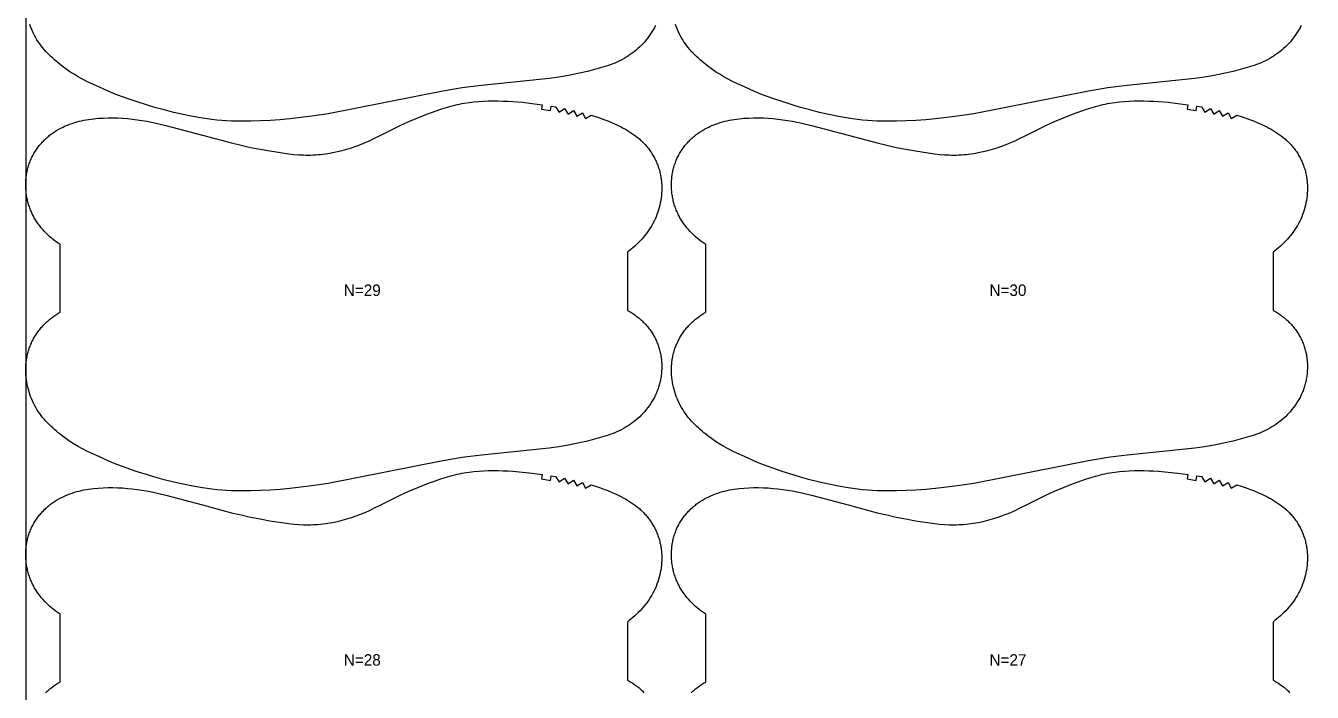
# Model space of a CAD drawing. Header units: inches. Extents: x 0 to 1970, y -81 to 1075.
# Drawn here: x 0 to 562, y 492 to 784 of the extents above; entities that cross this region are included whole.
import ezdxf

# ---------------------------------------------------------------- set-up
doc = ezdxf.new("R2010")
doc.units = ezdxf.units.IN

msp = doc.modelspace()

# ---------------------------------------------------------------- linework, layer by layer
at = {"layer": '1'}
for points in [[(0.4971, -81.331), (1970.2823, -81.331), (1970.2823, 1074.6588), (0.4971, 1074.6588), (0.4971, -81.331)], [(107.0602, 728.8579), (115.4704, 727.6157), (117.5853, 727.3918), (119.7046, 727.2192), (121.827, 727.1097), (122.8889, 727.0822), (123.9511, 727.0749), (125.0133, 727.0888), (126.0752, 727.1241), (127.1364, 727.1803), (128.1964, 727.257), (129.255, 727.3539), (130.3115, 727.4707), (131.3658, 727.6071), (132.4172, 727.7626), (133.4656, 727.9369), (134.5106, 728.1294), (136.5904, 728.5672), (138.6554, 729.0717), (140.7046, 729.6386), (142.7368, 730.2644), (144.7497, 730.949), (146.7409, 731.6931), (148.7078, 732.4972), (150.6495, 733.3596), (152.5706, 734.2684), (155.5364, 735.7448), (163.9892, 739.9527), (167.8614, 741.7072), (171.7808, 743.3551), (175.7362, 744.9118), (179.7258, 746.3817), (181.734, 747.0822), (183.754, 747.7463), (185.7887, 748.3589), (186.8126, 748.6411), (187.8413, 748.9048), (188.8752, 749.1485), (189.9137, 749.3722), (190.9566, 749.5766), (192.0032, 749.7622), (194.1059, 750.0792), (196.2177, 750.3275), (198.3353, 750.5118), (200.457, 750.6385), (202.5813, 750.714), (204.707, 750.7448), (206.8328, 750.7365), (208.958, 750.6899), (211.0819, 750.6046), (213.2037, 750.4804), (217.4395, 750.1209), (221.6645, 749.6438), (226.0163, 749.0602), (225.7302, 747.0808), (229.6433, 746.4753), (229.9692, 748.4486), (231.9407, 748.112), (233.5365, 745.7873), (235.8709, 747.3678), (237.4015, 745.0018), (239.7785, 746.5144), (241.2357, 744.103), (243.658, 745.542), (245.042, 743.0874), (247.5071, 744.4529), (249.3283, 743.8915), (251.1387, 743.2972), (252.9358, 742.6654), (254.7171, 741.9915), (256.6828, 741.1842), (258.6212, 740.3134), (259.5788, 739.8527), (260.5279, 739.3743), (261.4679, 738.8774), (262.3983, 738.3616), (263.3182, 737.8261), (264.2259, 737.2696), (265.1191, 736.691), (265.9959, 736.0889), (266.8541, 735.4621), (267.6915, 734.8093), (268.5062, 734.1292), (268.9044, 733.7786), (269.2961, 733.4206), (269.681, 733.0553), (270.0591, 732.6827), (270.4302, 732.3029), (270.7942, 731.9161), (271.1509, 731.5225), (271.5003, 731.1222), (271.8422, 730.7153), (272.1764, 730.3021), (272.5029, 729.8827), (272.8216, 729.4571), (273.1322, 729.0257), (273.4347, 728.5885), (273.729, 728.1456), (274.0149, 727.6973), (274.2923, 727.2437), (274.5611, 726.7849), (274.8211, 726.3211), (275.0724, 725.8525), (275.3147, 725.3793), (275.548, 724.9015), (275.7722, 724.4195), (275.9873, 723.9334), (276.1932, 723.4433), (276.3897, 722.9494), (276.5768, 722.452), (276.7545, 721.9512), (276.9226, 721.4471), (277.081, 720.94), (277.2298, 720.43), (277.3687, 719.9173), (277.4977, 719.4021), (277.6167, 718.8845), (277.7258, 718.3648), (277.8248, 717.8431), (277.9139, 717.3196), (277.9932, 716.7944), (278.0628, 716.2679), (278.1226, 715.74), (278.1728, 715.2111), (278.2135, 714.6813), (278.2447, 714.1508), (278.2666, 713.6198), (278.2823, 712.5568), (278.2613, 711.4938), (278.2041, 710.4323), (278.1114, 709.3737), (277.9837, 708.3189), (277.8216, 707.2688), (277.6256, 706.2245), (277.3962, 705.1866), (277.1342, 704.1563), (276.84, 703.1344), (276.5141, 702.1218), (276.1572, 701.1195), (275.7692, 700.1288), (275.3503, 699.1509), (274.9006, 698.1873), (274.42, 697.2392), (273.9086, 696.3081), (273.3665, 695.3951), (272.7938, 694.5017), (272.1908, 693.629), (271.5592, 692.7765), (270.9009, 691.9438), (270.2179, 691.1303), (269.5122, 690.3355), (268.7858, 689.5587), (268.0406, 688.7995), (267.2785, 688.0572), (266.5014, 687.3313), (265.7102, 686.6213), (264.9056, 685.9268), (264.0885, 685.2471), (263.2823, 684.6114), (263.2823, 659.2503), (263.8607, 658.9379), (264.7789, 658.4017), (265.6784, 657.8348), (266.5577, 657.2372), (266.9893, 656.9269), (267.4152, 656.6091), (267.8353, 656.2837), (268.2494, 655.9507), (268.6573, 655.6103), (269.0588, 655.2623), (269.4537, 654.9069), (269.8417, 654.544), (270.2228, 654.1737), (270.5968, 653.7961), (270.9635, 653.4113), (271.3227, 653.0196), (271.6743, 652.621), (272.0181, 652.2158), (272.3541, 651.8039), (272.682, 651.3856), (273.0016, 650.9611), (273.3129, 650.5304), (273.6156, 650.0937), (273.9097, 649.6512), (274.1949, 649.203), (274.4712, 648.7492), (274.7383, 648.2901), (274.9961, 647.8256), (275.2444, 647.356), (275.4833, 646.8816), (275.7126, 646.4024), (275.9324, 645.9187), (276.1426, 645.4307), (276.3431, 644.9386), (276.5339, 644.4427), (276.715, 643.9431), (276.8864, 643.44), (277.0479, 642.9337), (277.1997, 642.4243), (277.3415, 641.9121), (277.4735, 641.3972), (277.5955, 640.8799), (277.7075, 640.3604), (277.8095, 639.8389), (277.9015, 639.3156), (277.9834, 638.7907), (278.0553, 638.2643), (278.1173, 637.7367), (278.1694, 637.2079), (278.2116, 636.6783), (278.2439, 636.1479), (278.2665, 635.617), (278.2792, 635.0857), (278.2823, 634.5543), (278.2756, 634.0228), (278.2593, 633.4915), (278.2334, 632.9605), (278.1978, 632.43), (278.1527, 631.9003), (278.0981, 631.3714), (278.034, 630.8436), (277.9605, 630.317), (277.8775, 629.7919), (277.7851, 629.2683), (277.6832, 628.7466), (277.572, 628.2268), (277.4514, 627.7092), (277.3214, 627.1938), (277.1821, 626.681), (277.0335, 626.1709), (276.8756, 625.6637), (276.7084, 625.1595), (276.5319, 624.6585), (276.3462, 624.161), (276.1513, 623.667), (275.9471, 623.1769), (275.7338, 622.6906), (275.5114, 622.2084), (275.2801, 621.7304), (275.0401, 621.2566), (274.7916, 620.7872), (274.5347, 620.3222), (274.2695, 619.8618), (273.9962, 619.406), (273.426, 618.5087), (272.8254, 617.6312), (272.1956, 616.7742), (271.5378, 615.9386), (270.8534, 615.125), (270.1432, 614.334), (269.4081, 613.5663), (268.649, 612.8225), (267.8668, 612.103), (267.0623, 611.4086), (266.2365, 610.7397), (265.3901, 610.0969), (264.5241, 609.4808), (263.6397, 608.8914), (263.2823, 608.6685), (262.7379, 608.3288), (261.8197, 607.793), (260.8865, 607.2839), (259.9392, 606.8017), (258.9789, 606.3463), (258.0068, 605.9178), (257.0241, 605.5157), (256.0318, 605.138), (255.0311, 604.7821), (254.0232, 604.4455), (251.9904, 603.8202), (249.9427, 603.2419), (245.8268, 602.1735), (241.6857, 601.2171), (237.5176, 600.3791), (233.3256, 599.6707), (229.1143, 599.0938), (199.5194, 595.9584), (194.5572, 595.371), (191.0765, 594.959), (182.6835, 593.5992), (132.641, 583.6817), (128.4437, 583.0072), (124.2341, 582.4102), (115.7909, 581.4073), (111.5563, 581.0308), (107.3148, 580.7408), (103.0687, 580.5322), (98.8191, 580.4061), (94.5673, 580.371), (90.3171, 580.4592), (88.1941, 580.5608), (86.0734, 580.7038), (83.9561, 580.8892), (81.8431, 581.118), (79.7352, 581.3906), (77.6327, 581.7042), (73.4452, 582.4402), (69.2817, 583.2997), (65.1409, 584.2623), (61.0211, 585.3122), (56.9242, 586.4468), (53.7106, 587.4), (48.7976, 588.9471), (44.7639, 590.2945), (42.762, 591.0088), (40.7755, 591.7621), (38.8067, 592.5597), (36.8519, 593.3926), (32.4321, 595.371), (29.0873, 596.8682), (27.1704, 597.7859), (25.2802, 598.7545), (24.3479, 599.2629), (23.4247, 599.7878), (21.6052, 600.8851), (19.8217, 602.0416), (18.0741, 603.2527), (16.3631, 604.5152), (15.5, 605.1959), (14.6938, 605.8316), (13.8766, 606.5113), (13.0721, 607.2058), (12.2809, 607.9158), (11.5038, 608.6417), (10.7417, 609.384), (9.9965, 610.1432), (9.27, 610.92), (8.5643, 611.7148), (7.8814, 612.5283), (7.2231, 613.361), (6.5915, 614.2135), (5.9885, 615.0862), (5.4157, 615.9796), (4.8737, 616.8926), (4.3623, 617.8237), (3.8817, 618.7718), (3.432, 619.7354), (3.0131, 620.7133), (2.6251, 621.704), (2.2681, 622.7063), (1.9423, 623.7189), (1.6481, 624.7408), (1.386, 625.7711), (1.1567, 626.809), (0.9607, 627.8533), (0.7986, 628.9034), (0.6709, 629.9582), (0.5781, 631.0168), (0.521, 632.0783), (0.5, 633.1413), (0.5157, 634.2043), (0.5375, 634.7353), (0.5687, 635.2658), (0.6094, 635.7956), (0.6597, 636.3245), (0.7195, 636.8524), (0.789, 637.3789), (0.8683, 637.9041), (0.9575, 638.4276), (1.0565, 638.9493), (1.1655, 639.469), (1.2846, 639.9866), (1.4136, 640.5018), (1.5525, 641.0145), (1.7012, 641.5245), (1.8597, 642.0316), (2.0278, 642.5357), (2.2054, 643.0365), (2.3926, 643.5339), (2.5891, 644.0278), (2.795, 644.5179), (3.01, 645.004), (3.2343, 645.486), (3.4676, 645.9638), (3.7099, 646.437), (3.9611, 646.9056), (4.2212, 647.3694), (4.49, 647.8282), (4.7674, 648.2818), (5.0533, 648.7301), (5.3476, 649.173), (5.6501, 649.6102), (5.9607, 650.0416), (6.2794, 650.4672), (6.6059, 650.8866), (6.9401, 651.2998), (7.282, 651.7067), (7.6313, 652.107), (7.9881, 652.5006), (8.3521, 652.8874), (8.7232, 653.2672), (9.1012, 653.6398), (9.4862, 654.0051), (9.8779, 654.3631), (10.276, 654.7137), (11.0907, 655.3938), (11.9282, 656.0466), (12.7864, 656.6734), (13.6632, 657.2755), (14.5564, 657.8541), (15.464, 658.4106), (15.5, 658.4315), (15.5, 688.084), (15.1426, 688.3069), (14.2581, 688.8963), (13.3922, 689.5124), (12.5458, 690.1552), (11.72, 690.8241), (10.9155, 691.5185), (10.1333, 692.238), (9.3742, 692.9818), (8.6391, 693.7495), (7.9289, 694.5405), (7.2444, 695.3541), (6.5867, 696.1897), (5.9569, 697.0467), (5.3563, 697.9242), (4.7861, 698.8215), (4.5128, 699.2773), (4.2476, 699.7377), (3.9907, 700.2027), (3.7421, 700.6721), (3.5022, 701.1459), (3.2709, 701.6239), (3.0485, 702.1061), (2.8352, 702.5924), (2.631, 703.0825), (2.4361, 703.5765), (2.2503, 704.074), (2.0739, 704.575), (1.9067, 705.0792), (1.7487, 705.5864), (1.6001, 706.0965), (1.4608, 706.6093), (1.3309, 707.1247), (1.2103, 707.6423), (1.0991, 708.1621), (0.9972, 708.6838), (0.9048, 709.2074), (0.8218, 709.7325), (0.7483, 710.2591), (0.6842, 710.7869), (0.6296, 711.3158), (0.5845, 711.8455), (0.5489, 712.376), (0.523, 712.907), (0.5067, 713.4383), (0.5, 713.9698), (0.503, 714.5012), (0.5158, 715.0325), (0.5384, 715.5634), (0.5707, 716.0938), (0.6129, 716.6234), (0.665, 717.1522), (0.727, 717.6798), (0.7989, 718.2062), (0.8808, 718.7311), (0.9728, 719.2544), (1.0748, 719.7759), (1.1868, 720.2954), (1.3088, 720.8127), (1.4407, 721.3276), (1.5826, 721.8398), (1.7343, 722.3492), (1.8959, 722.8555), (2.0673, 723.3586), (2.2484, 723.8582), (2.4392, 724.3541), (2.6397, 724.8462), (2.8499, 725.3342), (3.0697, 725.8179), (3.299, 726.2971), (3.5379, 726.7715), (3.7862, 727.2411), (4.044, 727.7056), (4.3111, 728.1647), (4.5873, 728.6185), (4.8726, 729.0667), (5.1666, 729.5092), (5.4694, 729.9459), (5.7807, 730.3766), (6.1003, 730.8011), (6.4282, 731.2194), (6.7641, 731.6313), (7.108, 732.0365), (7.4596, 732.4351), (7.8188, 732.8268), (8.1855, 733.2116), (8.5594, 733.5892), (8.9405, 733.9595), (9.3286, 734.3224), (9.7235, 734.6778), (10.125, 735.0258), (10.5328, 735.3662), (10.9469, 735.6992), (11.3671, 736.0246), (11.793, 736.3424), (12.2246, 736.6527), (13.1039, 737.2503), (14.0034, 737.8172), (14.9216, 738.3534), (15.8569, 738.8585), (16.8079, 739.3326), (17.7733, 739.776), (18.752, 740.1892), (19.7428, 740.5728), (20.7445, 740.9273), (21.756, 741.2532), (22.7762, 741.551), (23.8038, 741.8213), (24.8379, 742.0648), (25.8775, 742.2825), (26.9222, 742.4759), (27.9712, 742.6462), (29.0238, 742.7947), (30.0795, 742.9229), (32.1971, 743.1233), (34.3193, 743.2564), (36.4439, 743.325), (38.5692, 743.3305), (40.6935, 743.2743), (42.8154, 743.1582), (44.9339, 742.9864), (47.0482, 742.7634), (49.1574, 742.494), (51.2607, 742.1819), (53.357, 741.8271), (55.4451, 741.4289), (57.5238, 740.9862), (61.6539, 739.9813), (77.6497, 735.7448), (90.423, 732.3618), (94.5576, 731.3712), (98.7091, 730.4545), (102.8773, 729.6175), (107.0602, 728.8579)], [(389.0602, 728.8579), (397.4704, 727.6157), (399.5853, 727.3918), (401.7046, 727.2192), (403.827, 727.1097), (404.8889, 727.0822), (405.9511, 727.0749), (407.0133, 727.0888), (408.0752, 727.1241), (409.1364, 727.1803), (410.1964, 727.257), (411.255, 727.3539), (412.3115, 727.4707), (413.3658, 727.6071), (414.4172, 727.7626), (415.4656, 727.9369), (416.5106, 728.1294), (418.5904, 728.5672), (420.6554, 729.0717), (422.7046, 729.6386), (424.7368, 730.2644), (426.7497, 730.949), (428.7409, 731.6931), (430.7078, 732.4972), (432.6495, 733.3596), (434.5706, 734.2684), (437.5364, 735.7448), (445.9892, 739.9527), (449.8614, 741.7072), (453.7808, 743.3551), (457.7362, 744.9118), (461.7258, 746.3817), (463.734, 747.0822), (465.754, 747.7463), (467.7887, 748.3589), (468.8126, 748.6411), (469.8413, 748.9048), (470.8752, 749.1485), (471.9137, 749.3722), (472.9566, 749.5766), (474.0032, 749.7622), (476.1059, 750.0792), (478.2177, 750.3275), (480.3353, 750.5118), (482.457, 750.6385), (484.5813, 750.714), (486.707, 750.7448), (488.8328, 750.7365), (490.958, 750.6899), (493.0819, 750.6046), (495.2037, 750.4804), (499.4395, 750.1209), (503.6645, 749.6438), (508.0163, 749.0602), (507.7302, 747.0808), (511.6433, 746.4753), (511.9692, 748.4486), (513.9407, 748.112), (515.5365, 745.7873), (517.8709, 747.3678), (519.4015, 745.0018), (521.7785, 746.5144), (523.2357, 744.103), (525.658, 745.542), (527.042, 743.0874), (529.5071, 744.4529), (531.3283, 743.8915), (533.1387, 743.2972), (534.9358, 742.6654), (536.7171, 741.9915), (538.6828, 741.1842), (540.6212, 740.3134), (541.5788, 739.8527), (542.5279, 739.3743), (543.4679, 738.8774), (544.3983, 738.3616), (545.3182, 737.8261), (546.2259, 737.2696), (547.1191, 736.691), (547.9959, 736.0889), (548.8541, 735.4621), (549.6915, 734.8093), (550.5062, 734.1292), (550.9044, 733.7786), (551.2961, 733.4206), (551.681, 733.0553), (552.0591, 732.6827), (552.4302, 732.3029), (552.7942, 731.9161), (553.1509, 731.5225), (553.5003, 731.1222), (553.8422, 730.7153), (554.1764, 730.3021), (554.5029, 729.8827), (554.8216, 729.4571), (555.1322, 729.0257), (555.4347, 728.5885), (555.729, 728.1456), (556.0149, 727.6973), (556.2923, 727.2437), (556.5611, 726.7849), (556.8211, 726.3211), (557.0724, 725.8525), (557.3147, 725.3793), (557.548, 724.9015), (557.7722, 724.4195), (557.9873, 723.9334), (558.1932, 723.4433), (558.3897, 722.9494), (558.5768, 722.452), (558.7545, 721.9512), (558.9226, 721.4471), (559.081, 720.94), (559.2298, 720.43), (559.3687, 719.9173), (559.4977, 719.4021), (559.6167, 718.8845), (559.7258, 718.3648), (559.8248, 717.8431), (559.9139, 717.3196), (559.9932, 716.7944), (560.0628, 716.2679), (560.1226, 715.74), (560.1728, 715.2111), (560.2135, 714.6813), (560.2447, 714.1508), (560.2666, 713.6198), (560.2823, 712.5568), (560.2613, 711.4938), (560.2041, 710.4323), (560.1114, 709.3737), (559.9837, 708.3189), (559.8216, 707.2688), (559.6256, 706.2245), (559.3962, 705.1866), (559.1342, 704.1563), (558.84, 703.1344), (558.5141, 702.1218), (558.1572, 701.1195), (557.7692, 700.1288), (557.3503, 699.1509), (556.9006, 698.1873), (556.42, 697.2392), (555.9086, 696.3081), (555.3665, 695.3951), (554.7938, 694.5017), (554.1908, 693.629), (553.5592, 692.7765), (552.9009, 691.9438), (552.2179, 691.1303), (551.5122, 690.3355), (550.7858, 689.5587), (550.0406, 688.7995), (549.2785, 688.0572), (548.5014, 687.3313), (547.7102, 686.6213), (546.9056, 685.9268), (546.0885, 685.2471), (545.2823, 684.6114), (545.2823, 659.2503), (545.8607, 658.9379), (546.7789, 658.4017), (547.6784, 657.8348), (548.5577, 657.2372), (548.9893, 656.9269), (549.4152, 656.6091), (549.8353, 656.2837), (550.2494, 655.9507), (550.6573, 655.6103), (551.0588, 655.2623), (551.4537, 654.9069), (551.8417, 654.544), (552.2228, 654.1737), (552.5968, 653.7961), (552.9635, 653.4113), (553.3227, 653.0196), (553.6743, 652.621), (554.0181, 652.2158), (554.3541, 651.8039), (554.682, 651.3856), (555.0016, 650.9611), (555.3129, 650.5304), (555.6156, 650.0937), (555.9097, 649.6512), (556.1949, 649.203), (556.4712, 648.7492), (556.7383, 648.2901), (556.9961, 647.8256), (557.2444, 647.356), (557.4833, 646.8816), (557.7126, 646.4024), (557.9324, 645.9187), (558.1426, 645.4307), (558.3431, 644.9386), (558.5339, 644.4427), (558.715, 643.9431), (558.8864, 643.44), (559.0479, 642.9337), (559.1997, 642.4243), (559.3415, 641.9121), (559.4735, 641.3972), (559.5955, 640.8799), (559.7075, 640.3604), (559.8095, 639.8389), (559.9015, 639.3156), (559.9834, 638.7907), (560.0553, 638.2643), (560.1173, 637.7367), (560.1694, 637.2079), (560.2116, 636.6783), (560.2439, 636.1479), (560.2665, 635.617), (560.2792, 635.0857), (560.2823, 634.5543), (560.2756, 634.0228), (560.2593, 633.4915), (560.2334, 632.9605), (560.1978, 632.43), (560.1527, 631.9003), (560.0981, 631.3714), (560.034, 630.8436), (559.9605, 630.317), (559.8775, 629.7919), (559.7851, 629.2683), (559.6832, 628.7466), (559.572, 628.2268), (559.4514, 627.7092), (559.3214, 627.1938), (559.1821, 626.681), (559.0335, 626.1709), (558.8756, 625.6637), (558.7084, 625.1595), (558.5319, 624.6585), (558.3462, 624.161), (558.1513, 623.667), (557.9471, 623.1769), (557.7338, 622.6906), (557.5114, 622.2084), (557.2801, 621.7304), (557.0401, 621.2566), (556.7916, 620.7872), (556.5347, 620.3222), (556.2695, 619.8618), (555.9962, 619.406), (555.426, 618.5087), (554.8254, 617.6312), (554.1956, 616.7742), (553.5378, 615.9386), (552.8534, 615.125), (552.1432, 614.334), (551.4081, 613.5663), (550.649, 612.8225), (549.8668, 612.103), (549.0623, 611.4086), (548.2365, 610.7397), (547.3901, 610.0969), (546.5241, 609.4808), (545.6397, 608.8914), (545.2823, 608.6685), (544.7379, 608.3288), (543.8197, 607.793), (542.8865, 607.2839), (541.9392, 606.8017), (540.9789, 606.3463), (540.0068, 605.9178), (539.0241, 605.5157), (538.0318, 605.138), (537.0311, 604.7821), (536.0232, 604.4455), (533.9904, 603.8202), (531.9427, 603.2419), (527.8268, 602.1735), (523.6857, 601.2171), (519.5176, 600.3791), (515.3256, 599.6707), (511.1143, 599.0938), (481.5194, 595.9584), (476.5572, 595.371), (473.0765, 594.959), (464.6835, 593.5992), (414.641, 583.6817), (410.4437, 583.0072), (406.2341, 582.4102), (397.7909, 581.4073), (393.5563, 581.0308), (389.3148, 580.7408), (385.0687, 580.5322), (380.8191, 580.4061), (376.5673, 580.371), (372.3171, 580.4592), (370.1941, 580.5608), (368.0734, 580.7038), (365.9561, 580.8892), (363.8431, 581.118), (361.7352, 581.3906), (359.6327, 581.7042), (355.4452, 582.4402), (351.2817, 583.2997), (347.1409, 584.2623), (343.0211, 585.3122), (338.9242, 586.4468), (335.7106, 587.4), (330.7976, 588.9471), (326.7639, 590.2945), (324.762, 591.0088), (322.7755, 591.7621), (320.8067, 592.5597), (318.8519, 593.3926), (314.4321, 595.371), (311.0873, 596.8682), (309.1704, 597.7859), (307.2802, 598.7545), (306.3479, 599.2629), (305.4247, 599.7878), (303.6052, 600.8851), (301.8217, 602.0416), (300.0741, 603.2527), (298.3631, 604.5152), (297.5, 605.1959), (296.6938, 605.8316), (295.8766, 606.5113), (295.0721, 607.2058), (294.2809, 607.9158), (293.5038, 608.6417), (292.7417, 609.384), (291.9965, 610.1432), (291.27, 610.92), (290.5643, 611.7148), (289.8814, 612.5283), (289.2231, 613.361), (288.5915, 614.2135), (287.9885, 615.0862), (287.4157, 615.9796), (286.8737, 616.8926), (286.3623, 617.8237), (285.8817, 618.7718), (285.432, 619.7354), (285.0131, 620.7133), (284.6251, 621.704), (284.2681, 622.7063), (283.9423, 623.7189), (283.6481, 624.7408), (283.386, 625.7711), (283.1567, 626.809), (282.9607, 627.8533), (282.7986, 628.9034), (282.6709, 629.9582), (282.5781, 631.0168), (282.521, 632.0783), (282.5, 633.1413), (282.5157, 634.2043), (282.5375, 634.7353), (282.5687, 635.2658), (282.6094, 635.7956), (282.6597, 636.3245), (282.7195, 636.8524), (282.789, 637.3789), (282.8683, 637.9041), (282.9575, 638.4276), (283.0565, 638.9493), (283.1655, 639.469), (283.2846, 639.9866), (283.4136, 640.5018), (283.5525, 641.0145), (283.7012, 641.5245), (283.8597, 642.0316), (284.0278, 642.5357), (284.2054, 643.0365), (284.3926, 643.5339), (284.5891, 644.0278), (284.795, 644.5179), (285.01, 645.004), (285.2343, 645.486), (285.4676, 645.9638), (285.7099, 646.437), (285.9611, 646.9056), (286.2212, 647.3694), (286.49, 647.8282), (286.7674, 648.2818), (287.0533, 648.7301), (287.3476, 649.173), (287.6501, 649.6102), (287.9607, 650.0416), (288.2794, 650.4672), (288.6059, 650.8866), (288.9401, 651.2998), (289.282, 651.7067), (289.6313, 652.107), (289.9881, 652.5006), (290.3521, 652.8874), (290.7232, 653.2672), (291.1012, 653.6398), (291.4862, 654.0051), (291.8779, 654.3631), (292.276, 654.7137), (293.0907, 655.3938), (293.9282, 656.0466), (294.7864, 656.6734), (295.6632, 657.2755), (296.5564, 657.8541), (297.464, 658.4106), (297.5, 658.4315), (297.5, 688.084), (297.1426, 688.3069), (296.2581, 688.8963), (295.3922, 689.5124), (294.5458, 690.1552), (293.72, 690.8241), (292.9155, 691.5185), (292.1333, 692.238), (291.3742, 692.9818), (290.6391, 693.7495), (289.9289, 694.5405), (289.2444, 695.3541), (288.5867, 696.1897), (287.9569, 697.0467), (287.3563, 697.9242), (286.7861, 698.8215), (286.5128, 699.2773), (286.2476, 699.7377), (285.9907, 700.2027), (285.7421, 700.6721), (285.5022, 701.1459), (285.2709, 701.6239), (285.0485, 702.1061), (284.8352, 702.5924), (284.631, 703.0825), (284.4361, 703.5765), (284.2503, 704.074), (284.0739, 704.575), (283.9067, 705.0792), (283.7487, 705.5864), (283.6001, 706.0965), (283.4608, 706.6093), (283.3309, 707.1247), (283.2103, 707.6423), (283.0991, 708.1621), (282.9972, 708.6838), (282.9048, 709.2074), (282.8218, 709.7325), (282.7483, 710.2591), (282.6842, 710.7869), (282.6296, 711.3158), (282.5845, 711.8455), (282.5489, 712.376), (282.523, 712.907), (282.5067, 713.4383), (282.5, 713.9698), (282.503, 714.5012), (282.5158, 715.0325), (282.5384, 715.5634), (282.5707, 716.0938), (282.6129, 716.6234), (282.665, 717.1522), (282.727, 717.6798), (282.7989, 718.2062), (282.8808, 718.7311), (282.9728, 719.2544), (283.0748, 719.7759), (283.1868, 720.2954), (283.3088, 720.8127), (283.4407, 721.3276), (283.5826, 721.8398), (283.7343, 722.3492), (283.8959, 722.8555), (284.0673, 723.3586), (284.2484, 723.8582), (284.4392, 724.3541), (284.6397, 724.8462), (284.8499, 725.3342), (285.0697, 725.8179), (285.299, 726.2971), (285.5379, 726.7715), (285.7862, 727.2411), (286.044, 727.7056), (286.3111, 728.1647), (286.5873, 728.6185), (286.8726, 729.0667), (287.1666, 729.5092), (287.4694, 729.9459), (287.7807, 730.3766), (288.1003, 730.8011), (288.4282, 731.2194), (288.7641, 731.6313), (289.108, 732.0365), (289.4596, 732.4351), (289.8188, 732.8268), (290.1855, 733.2116), (290.5594, 733.5892), (290.9405, 733.9595), (291.3286, 734.3224), (291.7235, 734.6778), (292.125, 735.0258), (292.5328, 735.3662), (292.9469, 735.6992), (293.3671, 736.0246), (293.793, 736.3424), (294.2246, 736.6527), (295.1039, 737.2503), (296.0034, 737.8172), (296.9216, 738.3534), (297.8569, 738.8585), (298.8079, 739.3326), (299.7733, 739.776), (300.752, 740.1892), (301.7428, 740.5728), (302.7445, 740.9273), (303.756, 741.2532), (304.7762, 741.551), (305.8038, 741.8213), (306.8379, 742.0648), (307.8775, 742.2825), (308.9222, 742.4759), (309.9712, 742.6462), (311.0238, 742.7947), (312.0795, 742.9229), (314.1971, 743.1233), (316.3193, 743.2564), (318.4439, 743.325), (320.5692, 743.3305), (322.6935, 743.2743), (324.8154, 743.1582), (326.9339, 742.9864), (329.0482, 742.7634), (331.1574, 742.494), (333.2607, 742.1819), (335.357, 741.8271), (337.4451, 741.4289), (339.5238, 740.9862), (343.6539, 739.9813), (359.6497, 735.7448), (372.423, 732.3618), (376.5576, 731.3712), (380.7091, 730.4545), (384.8773, 729.6175), (389.0602, 728.8579)]]:
    msp.add_lwpolyline(points, close=True, dxfattribs=at)
for points in [[(275.5114, 783.6654), (275.2801, 783.1874), (275.0401, 782.7136), (274.7916, 782.2442), (274.5347, 781.7792), (274.2695, 781.3188), (273.9962, 780.863), (273.426, 779.9657), (272.8254, 779.0882), (272.1956, 778.2312), (271.5378, 777.3956), (270.8534, 776.582), (270.1432, 775.791), (269.4081, 775.0233), (268.649, 774.2795), (267.8668, 773.56), (267.0623, 772.8656), (266.2365, 772.1967), (265.3901, 771.5539), (264.5241, 770.9378), (263.6397, 770.3484), (263.2823, 770.1255), (262.7379, 769.7858), (261.8197, 769.25), (260.8865, 768.7409), (259.9392, 768.2587), (258.9789, 767.8033), (258.0068, 767.3748), (257.0241, 766.9727), (256.0318, 766.595), (255.0311, 766.2391), (254.0232, 765.9025), (251.9904, 765.2772), (249.9427, 764.6989), (245.8268, 763.6305), (241.6857, 762.6741), (237.5176, 761.8361), (233.3256, 761.1277), (229.1143, 760.5508), (199.5194, 757.4154), (194.5572, 756.828), (191.0765, 756.416), (182.6835, 755.0562), (132.641, 745.1387), (128.4437, 744.4642), (124.2341, 743.8672), (115.7909, 742.8643), (111.5563, 742.4878), (107.3148, 742.1978), (103.0687, 741.9892), (98.8191, 741.8631), (94.5673, 741.828), (90.3171, 741.9162), (88.1941, 742.0178), (86.0734, 742.1608), (83.9561, 742.3462), (81.8431, 742.575), (79.7352, 742.8476), (77.6327, 743.1612), (73.4452, 743.8972), (69.2817, 744.7567), (65.1409, 745.7193), (61.0211, 746.7692), (56.9242, 747.9038), (53.7106, 748.857), (48.7976, 750.4041), (44.7639, 751.7515), (42.762, 752.4658), (40.7755, 753.2191), (38.8067, 754.0167), (36.8519, 754.8496), (32.4321, 756.828), (29.0873, 758.3252), (27.1704, 759.2429), (25.2802, 760.2115), (24.3479, 760.7199), (23.4247, 761.2448), (21.6052, 762.3421), (19.8217, 763.4986), (18.0741, 764.7097), (16.3631, 765.9722), (15.5, 766.6529), (14.6938, 767.2886), (13.8766, 767.9683), (13.0721, 768.6628), (12.2809, 769.3728), (11.5038, 770.0987), (10.7417, 770.841), (9.9965, 771.6002), (9.27, 772.377), (8.5643, 773.1718), (7.8814, 773.9853), (7.2231, 774.818), (6.5915, 775.6705), (5.9885, 776.5432), (5.4157, 777.4366), (4.8737, 778.3496), (4.3623, 779.2807), (3.8817, 780.2288), (3.432, 781.1924), (3.0131, 782.1703), (2.6251, 783.161), (2.2681, 784.1633)], [(557.5114, 783.6654), (557.2801, 783.1874), (557.0401, 782.7136), (556.7916, 782.2442), (556.5347, 781.7792), (556.2695, 781.3188), (555.9962, 780.863), (555.426, 779.9657), (554.8254, 779.0882), (554.1956, 778.2312), (553.5378, 777.3956), (552.8534, 776.582), (552.1432, 775.791), (551.4081, 775.0233), (550.649, 774.2795), (549.8668, 773.56), (549.0623, 772.8656), (548.2365, 772.1967), (547.3901, 771.5539), (546.5241, 770.9378), (545.6397, 770.3484), (545.2823, 770.1255), (544.7379, 769.7858), (543.8197, 769.25), (542.8865, 768.7409), (541.9392, 768.2587), (540.9789, 767.8033), (540.0068, 767.3748), (539.0241, 766.9727), (538.0318, 766.595), (537.0311, 766.2391), (536.0232, 765.9025), (533.9904, 765.2772), (531.9427, 764.6989), (527.8268, 763.6305), (523.6857, 762.6741), (519.5176, 761.8361), (515.3256, 761.1277), (511.1143, 760.5508), (481.5194, 757.4154), (476.5572, 756.828), (473.0765, 756.416), (464.6835, 755.0562), (414.641, 745.1387), (410.4437, 744.4642), (406.2341, 743.8672), (397.7909, 742.8643), (393.5563, 742.4878), (389.3148, 742.1978), (385.0687, 741.9892), (380.8191, 741.8631), (376.5673, 741.828), (372.3171, 741.9162), (370.1941, 742.0178), (368.0734, 742.1608), (365.9561, 742.3462), (363.8431, 742.575), (361.7352, 742.8476), (359.6327, 743.1612), (355.4452, 743.8972), (351.2817, 744.7567), (347.1409, 745.7193), (343.0211, 746.7692), (338.9242, 747.9038), (335.7106, 748.857), (330.7976, 750.4041), (326.7639, 751.7515), (324.762, 752.4658), (322.7755, 753.2191), (320.8067, 754.0167), (318.8519, 754.8496), (314.4321, 756.828), (311.0873, 758.3252), (309.1704, 759.2429), (307.2802, 760.2115), (306.3479, 760.7199), (305.4247, 761.2448), (303.6052, 762.3421), (301.8217, 763.4986), (300.0741, 764.7097), (298.3631, 765.9722), (297.5, 766.6529), (296.6938, 767.2886), (295.8766, 767.9683), (295.0721, 768.6628), (294.2809, 769.3728), (293.5038, 770.0987), (292.7417, 770.841), (291.9965, 771.6002), (291.27, 772.377), (290.5643, 773.1718), (289.8814, 773.9853), (289.2231, 774.818), (288.5915, 775.6705), (287.9885, 776.5432), (287.4157, 777.4366), (286.8737, 778.3496), (286.3623, 779.2807), (285.8817, 780.2288), (285.432, 781.1924), (285.0131, 782.1703), (284.6251, 783.161), (284.2681, 784.1633)], [(9.1012, 492.1828), (9.4862, 492.5481), (9.8779, 492.9061), (10.276, 493.2567), (11.0907, 493.9368), (11.9282, 494.5896), (12.7864, 495.2164), (13.6632, 495.8185), (14.5564, 496.3971), (15.464, 496.9536), (15.5, 496.9745), (15.5, 526.627), (15.1426, 526.8499), (14.2581, 527.4393), (13.3922, 528.0554), (12.5458, 528.6982), (11.72, 529.3671), (10.9155, 530.0615), (10.1333, 530.781), (9.3742, 531.5248), (8.6391, 532.2925), (7.9289, 533.0835), (7.2444, 533.8971), (6.5867, 534.7327), (5.9569, 535.5897), (5.3563, 536.4672), (4.7861, 537.3645), (4.5128, 537.8203), (4.2476, 538.2807), (3.9907, 538.7457), (3.7421, 539.2151), (3.5022, 539.6889), (3.2709, 540.1669), (3.0485, 540.6491), (2.8352, 541.1354), (2.631, 541.6255), (2.4361, 542.1195), (2.2503, 542.617), (2.0739, 543.118), (1.9067, 543.6222), (1.7487, 544.1294), (1.6001, 544.6395), (1.4608, 545.1523), (1.3309, 545.6677), (1.2103, 546.1853), (1.0991, 546.7051), (0.9972, 547.2268), (0.9048, 547.7504), (0.8218, 548.2755), (0.7483, 548.8021), (0.6842, 549.3299), (0.6296, 549.8588), (0.5845, 550.3885), (0.5489, 550.919), (0.523, 551.45), (0.5067, 551.9813), (0.5, 552.5128), (0.503, 553.0442), (0.5158, 553.5755), (0.5384, 554.1064), (0.5707, 554.6368), (0.6129, 555.1664), (0.665, 555.6952), (0.727, 556.2228), (0.7989, 556.7492), (0.8808, 557.2741), (0.9728, 557.7974), (1.0748, 558.3189), (1.1868, 558.8384), (1.3088, 559.3557), (1.4407, 559.8706), (1.5826, 560.3828), (1.7343, 560.8922), (1.8959, 561.3985), (2.0673, 561.9016), (2.2484, 562.4012), (2.4392, 562.8971), (2.6397, 563.3892), (2.8499, 563.8772), (3.0697, 564.3609), (3.299, 564.8401), (3.5379, 565.3145), (3.7862, 565.7841), (4.044, 566.2486), (4.3111, 566.7077), (4.5873, 567.1615), (4.8726, 567.6097), (5.1666, 568.0522), (5.4694, 568.4889), (5.7807, 568.9196), (6.1003, 569.3441), (6.4282, 569.7624), (6.7641, 570.1743), (7.108, 570.5795), (7.4596, 570.9781), (7.8188, 571.3698), (8.1855, 571.7546), (8.5594, 572.1322), (8.9405, 572.5025), (9.3286, 572.8654), (9.7235, 573.2208), (10.125, 573.5688), (10.5328, 573.9092), (10.9469, 574.2422), (11.3671, 574.5676), (11.793, 574.8854), (12.2246, 575.1957), (13.1039, 575.7933), (14.0034, 576.3602), (14.9216, 576.8964), (15.8569, 577.4015), (16.8079, 577.8756), (17.7733, 578.319), (18.752, 578.7322), (19.7428, 579.1158), (20.7445, 579.4703), (21.756, 579.7962), (22.7762, 580.094), (23.8038, 580.3643), (24.8379, 580.6078), (25.8775, 580.8255), (26.9222, 581.0189), (27.9712, 581.1892), (29.0238, 581.3377), (30.0795, 581.4659), (32.1971, 581.6663), (34.3193, 581.7994), (36.4439, 581.868), (38.5692, 581.8735), (40.6935, 581.8173), (42.8154, 581.7012), (44.9339, 581.5294), (47.0482, 581.3064), (49.1574, 581.037), (51.2607, 580.7249), (53.357, 580.3701), (55.4451, 579.9719), (57.5238, 579.5292), (61.6539, 578.5243), (77.6497, 574.2878), (90.423, 570.9048), (94.5576, 569.9142), (98.7091, 568.9975), (102.8773, 568.1605), (107.0602, 567.4009), (107.0602, 567.4009), (115.4704, 566.1587), (117.5853, 565.9348), (119.7046, 565.7622), (121.827, 565.6527), (122.8889, 565.6252), (123.9511, 565.6179), (125.0133, 565.6318), (126.0752, 565.6671), (127.1364, 565.7233), (128.1964, 565.8), (129.255, 565.8969), (130.3115, 566.0137), (131.3658, 566.1501), (132.4172, 566.3056), (133.4656, 566.4799), (134.5106, 566.6724), (136.5904, 567.1102), (138.6554, 567.6147), (140.7046, 568.1816), (142.7368, 568.8074), (144.7497, 569.492), (146.7409, 570.2361), (148.7078, 571.0402), (150.6495, 571.9026), (152.5706, 572.8114), (155.5364, 574.2878), (163.9892, 578.4957), (167.8614, 580.2502), (171.7808, 581.8981), (175.7362, 583.4548), (179.7258, 584.9247), (181.734, 585.6252), (183.754, 586.2893), (185.7887, 586.9019), (186.8126, 587.1841), (187.8413, 587.4478), (188.8752, 587.6915), (189.9137, 587.9152), (190.9566, 588.1196), (192.0032, 588.3052), (194.1059, 588.6222), (196.2177, 588.8705), (198.3353, 589.0548), (200.457, 589.1815), (202.5813, 589.257), (204.707, 589.2878), (206.8328, 589.2795), (208.958, 589.2329), (211.0819, 589.1476), (213.2037, 589.0234), (217.4395, 588.6639), (221.6645, 588.1868), (226.0163, 587.6032), (225.7302, 585.6238), (229.6433, 585.0183), (229.9692, 586.9916), (231.9407, 586.655), (233.5365, 584.3303), (235.8709, 585.9108), (237.4015, 583.5448), (239.7785, 585.0574), (241.2357, 582.646), (243.658, 584.085), (245.042, 581.6304), (247.5071, 582.9959), (249.3283, 582.4345), (251.1387, 581.8402), (252.9358, 581.2084), (254.7171, 580.5345), (256.6828, 579.7272), (258.6212, 578.8564), (259.5788, 578.3957), (260.5279, 577.9173), (261.4679, 577.4204), (262.3983, 576.9046), (263.3182, 576.3691), (264.2259, 575.8126), (265.1191, 575.234), (265.9959, 574.6319), (266.8541, 574.0051), (267.6915, 573.3523), (268.5062, 572.6722), (268.9044, 572.3216), (269.2961, 571.9636), (269.681, 571.5983), (270.0591, 571.2257), (270.4302, 570.8459), (270.7942, 570.4591), (271.1509, 570.0655), (271.5003, 569.6652), (271.8422, 569.2583), (272.1764, 568.8451), (272.5029, 568.4257), (272.8216, 568.0001), (273.1322, 567.5687), (273.4347, 567.1315), (273.729, 566.6886), (274.0149, 566.2403), (274.2923, 565.7867), (274.5611, 565.3279), (274.8211, 564.8641), (275.0724, 564.3955), (275.3147, 563.9223), (275.548, 563.4445), (275.7722, 562.9625), (275.9873, 562.4764), (276.1932, 561.9863), (276.3897, 561.4924), (276.5768, 560.995), (276.7545, 560.4942), (276.9226, 559.9901), (277.081, 559.483), (277.2298, 558.973), (277.3687, 558.4603), (277.4977, 557.9451), (277.6167, 557.4275), (277.7258, 556.9078), (277.8248, 556.3861), (277.9139, 555.8626), (277.9932, 555.3374), (278.0628, 554.8109), (278.1226, 554.283), (278.1728, 553.7541), (278.2135, 553.2243), (278.2447, 552.6938), (278.2666, 552.1628), (278.2823, 551.0998), (278.2613, 550.0368), (278.2041, 548.9753), (278.1114, 547.9167), (277.9837, 546.8619), (277.8216, 545.8118), (277.6256, 544.7675), (277.3962, 543.7296), (277.1342, 542.6993), (276.84, 541.6774), (276.5141, 540.6648), (276.1572, 539.6625), (275.7692, 538.6718), (275.3503, 537.6939), (274.9006, 536.7303), (274.42, 535.7822), (273.9086, 534.8511), (273.3665, 533.9381), (272.7938, 533.0447), (272.1908, 532.172), (271.5592, 531.3195), (270.9009, 530.4868), (270.2179, 529.6733), (269.5122, 528.8785), (268.7858, 528.1017), (268.0406, 527.3425), (267.2785, 526.6002), (266.5014, 525.8743), (265.7102, 525.1643), (264.9056, 524.4698), (264.0885, 523.7901), (263.2823, 523.1544), (263.2823, 497.7933), (263.8607, 497.4809), (264.7789, 496.9447), (265.6784, 496.3778), (266.5577, 495.7802), (266.9893, 495.4699), (267.4152, 495.1521), (267.8353, 494.8267), (268.2494, 494.4937), (268.6573, 494.1533), (269.0588, 493.8053), (269.4537, 493.4499), (269.8417, 493.087), (270.2228, 492.7167), (270.5968, 492.3391)], [(291.1012, 492.1828), (291.4862, 492.5481), (291.8779, 492.9061), (292.276, 493.2567), (293.0907, 493.9368), (293.9282, 494.5896), (294.7864, 495.2164), (295.6632, 495.8185), (296.5564, 496.3971), (297.464, 496.9536), (297.5, 496.9745), (297.5, 526.627), (297.1426, 526.8499), (296.2581, 527.4393), (295.3922, 528.0554), (294.5458, 528.6982), (293.72, 529.3671), (292.9155, 530.0615), (292.1333, 530.781), (291.3742, 531.5248), (290.6391, 532.2925), (289.9289, 533.0835), (289.2444, 533.8971), (288.5867, 534.7327), (287.9569, 535.5897), (287.3563, 536.4672), (286.7861, 537.3645), (286.5128, 537.8203), (286.2476, 538.2807), (285.9907, 538.7457), (285.7421, 539.2151), (285.5022, 539.6889), (285.2709, 540.1669), (285.0485, 540.6491), (284.8352, 541.1354), (284.631, 541.6255), (284.4361, 542.1195), (284.2503, 542.617), (284.0739, 543.118), (283.9067, 543.6222), (283.7487, 544.1294), (283.6001, 544.6395), (283.4608, 545.1523), (283.3309, 545.6677), (283.2103, 546.1853), (283.0991, 546.7051), (282.9972, 547.2268), (282.9048, 547.7504), (282.8218, 548.2755), (282.7483, 548.8021), (282.6842, 549.3299), (282.6296, 549.8588), (282.5845, 550.3885), (282.5489, 550.919), (282.523, 551.45), (282.5067, 551.9813), (282.5, 552.5128), (282.503, 553.0442), (282.5158, 553.5755), (282.5384, 554.1064), (282.5707, 554.6368), (282.6129, 555.1664), (282.665, 555.6952), (282.727, 556.2228), (282.7989, 556.7492), (282.8808, 557.2741), (282.9728, 557.7974), (283.0748, 558.3189), (283.1868, 558.8384), (283.3088, 559.3557), (283.4407, 559.8706), (283.5826, 560.3828), (283.7343, 560.8922), (283.8959, 561.3985), (284.0673, 561.9016), (284.2484, 562.4012), (284.4392, 562.8971), (284.6397, 563.3892), (284.8499, 563.8772), (285.0697, 564.3609), (285.299, 564.8401), (285.5379, 565.3145), (285.7862, 565.7841), (286.044, 566.2486), (286.3111, 566.7077), (286.5873, 567.1615), (286.8726, 567.6097), (287.1666, 568.0522), (287.4694, 568.4889), (287.7807, 568.9196), (288.1003, 569.3441), (288.4282, 569.7624), (288.7641, 570.1743), (289.108, 570.5795), (289.4596, 570.9781), (289.8188, 571.3698), (290.1855, 571.7546), (290.5594, 572.1322), (290.9405, 572.5025), (291.3286, 572.8654), (291.7235, 573.2208), (292.125, 573.5688), (292.5328, 573.9092), (292.9469, 574.2422), (293.3671, 574.5676), (293.793, 574.8854), (294.2246, 575.1957), (295.1039, 575.7933), (296.0034, 576.3602), (296.9216, 576.8964), (297.8569, 577.4015), (298.8079, 577.8756), (299.7733, 578.319), (300.752, 578.7322), (301.7428, 579.1158), (302.7445, 579.4703), (303.756, 579.7962), (304.7762, 580.094), (305.8038, 580.3643), (306.8379, 580.6078), (307.8775, 580.8255), (308.9222, 581.0189), (309.9712, 581.1892), (311.0238, 581.3377), (312.0795, 581.4659), (314.1971, 581.6663), (316.3193, 581.7994), (318.4439, 581.868), (320.5692, 581.8735), (322.6935, 581.8173), (324.8154, 581.7012), (326.9339, 581.5294), (329.0482, 581.3064), (331.1574, 581.037), (333.2607, 580.7249), (335.357, 580.3701), (337.4451, 579.9719), (339.5238, 579.5292), (343.6539, 578.5243), (359.6497, 574.2878), (372.423, 570.9048), (376.5576, 569.9142), (380.7091, 568.9975), (384.8773, 568.1605), (389.0602, 567.4009), (389.0602, 567.4009), (397.4704, 566.1587), (399.5853, 565.9348), (401.7046, 565.7622), (403.827, 565.6527), (404.8889, 565.6252), (405.9511, 565.6179), (407.0133, 565.6318), (408.0752, 565.6671), (409.1364, 565.7233), (410.1964, 565.8), (411.255, 565.8969), (412.3115, 566.0137), (413.3658, 566.1501), (414.4172, 566.3056), (415.4656, 566.4799), (416.5106, 566.6724), (418.5904, 567.1102), (420.6554, 567.6147), (422.7046, 568.1816), (424.7368, 568.8074), (426.7497, 569.492), (428.7409, 570.2361), (430.7078, 571.0402), (432.6495, 571.9026), (434.5706, 572.8114), (437.5364, 574.2878), (445.9892, 578.4957), (449.8614, 580.2502), (453.7808, 581.8981), (457.7362, 583.4548), (461.7258, 584.9247), (463.734, 585.6252), (465.754, 586.2893), (467.7887, 586.9019), (468.8126, 587.1841), (469.8413, 587.4478), (470.8752, 587.6915), (471.9137, 587.9152), (472.9566, 588.1196), (474.0032, 588.3052), (476.1059, 588.6222), (478.2177, 588.8705), (480.3353, 589.0548), (482.457, 589.1815), (484.5813, 589.257), (486.707, 589.2878), (488.8328, 589.2795), (490.958, 589.2329), (493.0819, 589.1476), (495.2037, 589.0234), (499.4395, 588.6639), (503.6645, 588.1868), (508.0163, 587.6032), (507.7302, 585.6238), (511.6433, 585.0183), (511.9692, 586.9916), (513.9407, 586.655), (515.5365, 584.3303), (517.8709, 585.9108), (519.4015, 583.5448), (521.7785, 585.0574), (523.2357, 582.646), (525.658, 584.085), (527.042, 581.6304), (529.5071, 582.9959), (531.3283, 582.4345), (533.1387, 581.8402), (534.9358, 581.2084), (536.7171, 580.5345), (538.6828, 579.7272), (540.6212, 578.8564), (541.5788, 578.3957), (542.5279, 577.9173), (543.4679, 577.4204), (544.3983, 576.9046), (545.3182, 576.3691), (546.2259, 575.8126), (547.1191, 575.234), (547.9959, 574.6319), (548.8541, 574.0051), (549.6915, 573.3523), (550.5062, 572.6722), (550.9044, 572.3216), (551.2961, 571.9636), (551.681, 571.5983), (552.0591, 571.2257), (552.4302, 570.8459), (552.7942, 570.4591), (553.1509, 570.0655), (553.5003, 569.6652), (553.8422, 569.2583), (554.1764, 568.8451), (554.5029, 568.4257), (554.8216, 568.0001), (555.1322, 567.5687), (555.4347, 567.1315), (555.729, 566.6886), (556.0149, 566.2403), (556.2923, 565.7867), (556.5611, 565.3279), (556.8211, 564.8641), (557.0724, 564.3955), (557.3147, 563.9223), (557.548, 563.4445), (557.7722, 562.9625), (557.9873, 562.4764), (558.1932, 561.9863), (558.3897, 561.4924), (558.5768, 560.995), (558.7545, 560.4942), (558.9226, 559.9901), (559.081, 559.483), (559.2298, 558.973), (559.3687, 558.4603), (559.4977, 557.9451), (559.6167, 557.4275), (559.7258, 556.9078), (559.8248, 556.3861), (559.9139, 555.8626), (559.9932, 555.3374), (560.0628, 554.8109), (560.1226, 554.283), (560.1728, 553.7541), (560.2135, 553.2243), (560.2447, 552.6938), (560.2666, 552.1628), (560.2823, 551.0998), (560.2613, 550.0368), (560.2041, 548.9753), (560.1114, 547.9167), (559.9837, 546.8619), (559.8216, 545.8118), (559.6256, 544.7675), (559.3962, 543.7296), (559.1342, 542.6993), (558.84, 541.6774), (558.5141, 540.6648), (558.1572, 539.6625), (557.7692, 538.6718), (557.3503, 537.6939), (556.9006, 536.7303), (556.42, 535.7822), (555.9086, 534.8511), (555.3665, 533.9381), (554.7938, 533.0447), (554.1908, 532.172), (553.5592, 531.3195), (552.9009, 530.4868), (552.2179, 529.6733), (551.5122, 528.8785), (550.7858, 528.1017), (550.0406, 527.3425), (549.2785, 526.6002), (548.5014, 525.8743), (547.7102, 525.1643), (546.9056, 524.4698), (546.0885, 523.7901), (545.2823, 523.1544), (545.2823, 497.7933), (545.8607, 497.4809), (546.7789, 496.9447), (547.6784, 496.3778), (548.5577, 495.7802), (548.9893, 495.4699), (549.4152, 495.1521), (549.8353, 494.8267), (550.2494, 494.4937), (550.6573, 494.1533), (551.0588, 493.8053), (551.4537, 493.4499), (551.8417, 493.087), (552.2228, 492.7167), (552.5968, 492.3391)]]:
    msp.add_lwpolyline(points, dxfattribs=at)

# ---------------------------------------------------------------- texts
for s, p in [('N=29', (139.3911, 665.5579)), ('N=30', (421.3911, 665.5579)), ('N=28', (139.3911, 504.1009)), ('N=27', (421.3911, 504.1009))]:
    msp.add_text(s, height=5, dxfattribs=at).set_placement(p)

doc.saveas('drawing.dxf')
